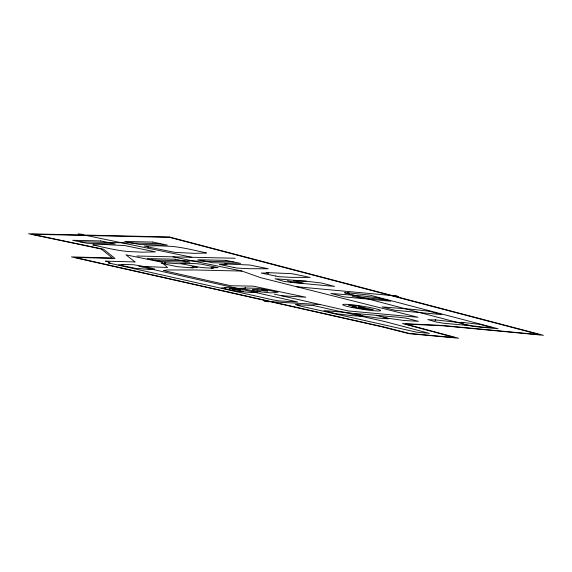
<?xml version="1.0" encoding="UTF-8"?>
<svg xmlns="http://www.w3.org/2000/svg" width="572" height="572" viewBox="0 0 572 572"><rect width="100%" height="100%" fill="white"/><g stroke="black" fill="none" stroke-linecap="round" stroke-linejoin="round"><path stroke-width="0.86" d="M194.287 266.473L192.192 266.438L197.454 267.51L190.991 267.338L193.315 267.832L190.362 267.76L177.484 266.702L161.218 263.342L165.537 263.02L164.343 262.784L178.729 263.721L185.728 263.485L184.649 263.277L196.296 263.685L201.687 264.228L218.132 267.625L211.004 267.796L213.277 268.247L201.873 267.582L181.138 263.785M80.001 241.806L160.246 243.622M136.937 256.02L235.235 258.244M154.526 260.103L233.326 261.883M274.217 294.094L348.212 310.925L418.01 317.296L260.632 277.67L241.942 271.057L195.095 269.977L167.246 269.963L163.342 270.52L230.845 285.757L253.031 286.129L305.791 297.211L281.288 295.703M306.342 281.202L293.386 280.909L303.06 282.904L297.082 282.768L287.409 280.773M232.618 289.604L240.59 289.782L234.141 288.452L229.157 288.338L243.672 291.334M271.907 301.773L320.456 304.611M358.887 314.879L360.646 315.029L348.82 312.648L323.995 310.61L335.628 313.671L351.923 315.658L363.778 316.48L359.824 315.472L377.742 318.053L388.266 318.783L384.434 317.767L403.818 320.47L418.382 321.335L407.1 318.304L400.986 317.446L354.726 313.477M360.646 315.029L358.844 314.865L362.14 315.701M296.611 286.729L390.44 295.431M456.556 322.222L435.049 319.87L435.771 320.07L427.82 319.584L435.735 321.9L443.936 323.294L466.666 325.332L463.013 324.381L481.51 327.07L491.72 327.506L479.944 324.374L461.297 322.272L463.627 322.894L456.671 322.25M387.072 299.907L368.246 298.005L360.274 297.819L352.216 296.16M147.111 267.024L133.805 264.779L122.093 264.357L122.966 264.543L118.547 264.879L135.421 268.311L148.141 269.333L150.936 269.348L148.77 268.911L154.719 269.026L146.99 267.002M86.293 235.485L191.842 257.264M173.009 256.835L241.942 271.057M261.282 289.661L267.725 290.991L264.736 290.919L258.287 289.589L252.309 289.453L260.374 291.119M241.649 288.445L254.955 291.191M383.869 317.188L387.015 318.011L376.548 315.515M358.494 307.328L366.066 308.522L358.494 307.328M269.355 301.48L268.611 301.844L263.957 300.822L269.355 301.48M228.557 289.475L228.164 289.511L237.809 291.363L250.994 292.456L253.375 292.464L251.344 292.035L257.636 292.17L252.688 291.141L270.999 292.893L278.021 292.249L261.747 288.896L256.613 288.352L244.809 287.952L245.645 288.116L238.882 288.374L224.489 287.444L225.718 287.702L221.364 287.995L228.557 289.475M148.37 246.911L147.676 246.925L174.96 252.381L194.294 253.339L206.478 253.003C194.895 250.372 183.247 247.476 171.436 246.36L157.851 245.767L144.065 246.017L148.37 246.911M104.919 244.537L92.778 244.859C104.49 247.49 116.273 250.472 128.221 251.516L142.192 252.166L155.484 251.873L124.946 245.602L104.919 244.537M233.791 267.396L219.298 264.4L226.898 264.393L224.739 263.935L249.914 265.029L268.204 268.768L248.87 268.69L236.994 268.053L233.791 267.396M275.704 276.047L261.218 273.051L268.811 273.037L266.652 272.587L291.834 273.673L310.117 277.413L290.783 277.341L278.914 276.705L275.704 276.047M395.71 295.745L392.85 295.724L398.734 296.632L395.71 295.745M169.333 236.972L28.6 233.784L101.215 248.992L112.405 258.008L71.443 256.914L382.632 326.969L408.887 333.648L458.522 338.216L405.705 324.052L443.271 325.804L543.4 335.299L169.333 236.972M169.555 237.373L32.032 234.255L103.568 249.235L115.015 258.458L74.746 257.393L384.427 327.098L409.273 333.426L455.047 337.637L402.566 323.566L441.477 325.382L539.846 334.706L169.555 237.373M100.751 240.934L72.708 240.297L87.294 243.307L115.337 243.944L100.751 240.934M152.753 242.078L124.71 241.441L139.289 244.451L167.331 245.088L152.753 242.078M175.275 259.23L147.24 258.594L161.819 261.604L189.861 262.241L175.275 259.23M226.033 260.382L197.991 259.745L212.577 262.755L240.619 263.392L226.033 260.382M355.355 305.412L348.384 305.255L356.442 306.914L352.459 306.821L358.909 308.158L367.346 309.531L373.323 309.666L358.816 306.671L361.804 306.742L355.355 305.412M134.978 261.94L105.384 261.139L108.38 261.711L110.031 262.977L108.23 262.863L272.844 299.864L279.1 300.908L297.662 301.973L138.796 266.266L167.567 267.489L161.754 262.212L125.969 254.833L134.978 261.94M81.317 234.191L78.114 234.098L83.991 235.042L81.317 234.191M313.392 305.541L295.645 304.604L299.857 305.527L297.426 305.391L416.616 332.168L429.408 333.369L384.42 321.457L313.392 305.541M290.933 282.382L283.426 281.26L275.082 278.757L306.592 281.26L321.678 283.04L334.584 286.429L290.933 282.382M377.899 297.783L362.577 295.974L330.923 293.45L343.829 296.847L390.776 301.201L377.899 297.783M429.079 311.24L413.913 309.466L382.117 306.914L394.873 310.267L441.856 314.621L429.079 311.24M348.984 293.186L344.487 292.778L472.358 326.376L498.04 328.757L369.898 295.131L347.54 292.771L348.984 293.186M351.315 307.321A19.183 1.537 8.9 0 0 380.58 310.653A19.183 1.537 8.9 0 0 353.081 304.905A19.183 1.537 8.9 0 0 351.315 307.321"/></g></svg>
